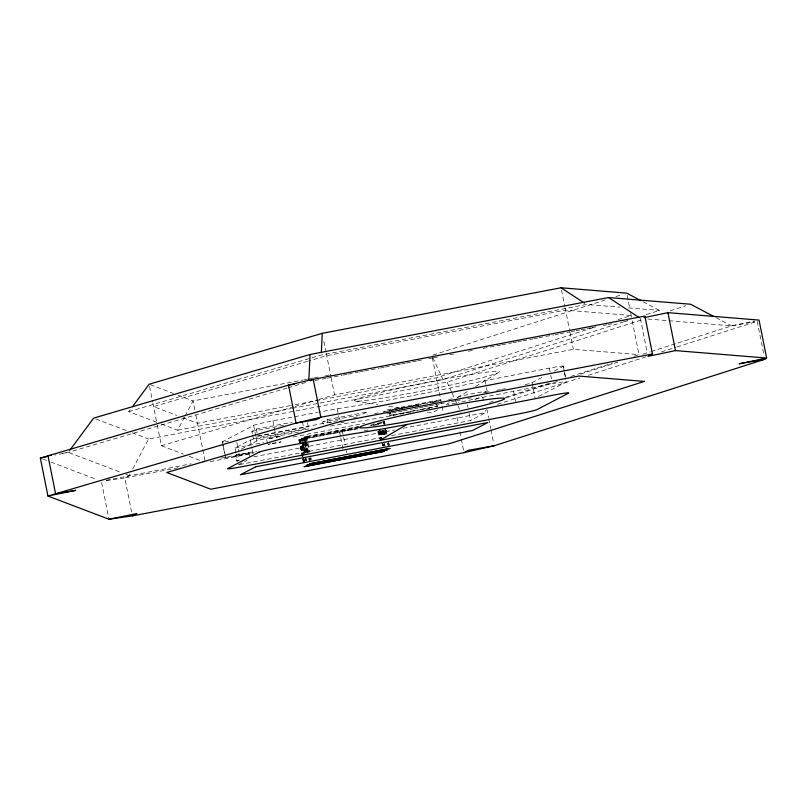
<?xml version="1.0" encoding="UTF-8"?>
<svg xmlns="http://www.w3.org/2000/svg" width="807" height="807" viewBox="0 0 807 807"><rect width="100%" height="100%" fill="white"/><g stroke="black" fill="none" stroke-linecap="round" stroke-linejoin="round"><path stroke-width="0.61" stroke-dasharray="4.04 3.03" d="M238.993 460.706L236.562 460.958L235.523 455.42L248.849 452.788L249.716 457.135M236.562 460.958L239.316 460.081M248.849 452.788L235.473 455.521M267.52 443.547L266.653 439.2L267.208 438.907L280.029 436.466L280.675 439.724M280.029 436.466L266.653 439.2M106.312 480.579L124.782 477.936L129.271 475.595L130.431 473.376M132.772 468.938L148.559 439.008L294.706 411.136M161.35 424.018L177.621 430.212L184.48 417.199M185.055 416.119L193.055 400.938L303.17 379.936M156.699 422.253L128.797 411.641L130.25 409.684M302.242 456.762L298.852 439.896L358.066 428.396M358.288 427.458L301.475 438.544L358.348 427.841M304.885 440.733L304.168 437.142L305.399 436.708L358.51 426.53M380.712 422.293L384.536 421.708L373.379 424.079M437.525 409.764L432.229 413.002L427.266 412.226M445.999 404.589L449.166 402.643M457.64 397.468L469.291 390.356M475.646 386.472L498.948 372.239M225.335 456.116L222.46 441.732L253.64 425.42A17.129 0.868 -11.3 0 1 272.917 420.84L317.413 412.357M252.369 433.803L251.875 431.382L256.323 429.052L292.063 422.243M236.007 452.808L235.049 448.016L250.301 440.037L312.047 428.255M252.611 435.013L253.337 438.655L256.666 436.91M241.162 449.156L256.757 440.995A17.129 0.868 -11.3 0 1 276.034 436.426L298.277 432.179M253.337 438.655L303.856 429.021L308.304 426.691L307.084 420.629M238.408 464.792L247.124 460.232M323.153 424.189L322.709 421.97L327.158 419.64L366.64 412.115L367.084 414.324M366.64 412.115L362.202 414.435L322.709 421.97M389.166 411.499L389.973 415.555L437.727 406.082L437.323 404.055M435.598 401.593L436.708 401.008L388.964 410.481L422.101 404.166M437.404 401.795L441.853 399.475L387.572 409.825L383.123 412.155L386.825 411.449M421.89 409.472L437.727 406.082M474.839 399.737L481.375 396.318M525.246 384.616A17.129 0.868 -11.3 0 0 532.005 382.689L544.261 376.284M554.278 371.038L563.185 366.368L564.143 371.17M391.526 435.588L470.562 420.508L485.814 412.528L485.34 410.127M538.461 396.519L566.302 381.953A17.129 0.868 -11.3 0 0 552.412 383.708L478.884 398.103A127.183 6.436 -11.3 0 1 458.346 402.552M378.846 424.684L377.797 424.643M433.046 355.009L606.37 299.619M615.933 296.572L621.915 294.656M592.913 327.723L436.315 377.767L291.559 405.376M618.011 319.703L631.165 315.497L565.536 310.14L326.744 355.685L308.708 360.991M292.386 408.312L442.942 379.603L627.15 320.732M646.286 314.619L659.44 310.413L643.068 301.778M295.947 410.894L447.048 382.074L643.815 319.199M670.213 310.766L685.809 305.782M489.567 402.39L493.148 401.25M505.101 397.427L549.335 383.295M570.852 376.425L612.684 363.049M634.201 356.18L638.983 354.646L632.143 320.389M506.423 397.79L557.919 381.338M580.667 374.065L617.789 362.202M642.937 354.172L650.119 351.872M651.32 351.489L731.546 325.857L754.283 321.095M497.354 404.368L579.971 377.958M588.353 375.285L645.832 356.916M661.397 351.943L675.772 347.353M676.972 346.97L755.998 321.711M128.797 411.641L321.196 355.07L586.518 304.461L619.887 307.185M307.497 361.344L153.582 406.597L176.713 415.393M286.979 388.066L68.232 452.374L54.896 455.098M288.19 387.713L306.317 382.377M157.244 424.946L161.4 445.746L293.677 406.859M294.878 406.496L317.726 399.788M318.926 399.435L334.562 394.835L573.353 349.29L638.983 354.646M268.297 444.344L270.496 443.759M563.185 366.368A17.129 0.868 -11.3 0 0 549.295 368.123L475.777 382.528A127.183 6.436 -11.3 0 1 344.196 407.626L318.654 412.125M272.04 443.406L281.108 441.893L268.146 444.647M106.231 480.296L191.138 463.793M304.41 379.704L308.123 378.997M309.353 378.755L313.066 378.049M314.306 377.817L318.019 377.101M325.443 375.689L329.155 374.983M314.922 380.49L321.105 379.31M322.346 379.068L326.058 378.362M327.299 378.13L342.148 375.295M343.389 375.053L347.101 374.347M348.331 374.115L358.237 372.229M359.468 371.987L363.18 371.281M364.421 371.049L379.27 368.214M380.511 367.972L384.223 367.266M385.464 367.034L395.359 365.147M396.6 364.905L400.312 364.199M401.543 363.967L405.255 363.251M406.496 363.019L411.449 362.071M412.69 361.839L416.402 361.132M417.633 360.89L421.345 360.184M428.769 358.772L432.481 358.066M433.722 357.824L437.434 357.118M449.812 354.757L453.524 354.051M468.373 351.216L474.556 350.036M483.222 348.382L495.599 346.021M496.84 345.789L500.552 345.083M501.783 344.841L511.688 342.955M512.919 342.723L516.641 342.007M517.872 341.775L521.584 341.068M522.825 340.826L532.721 338.94M533.962 338.708L537.674 338.002M538.915 337.76L553.763 334.925M555.004 334.693L558.716 333.987M559.947 333.745L569.853 331.859M571.084 331.627L574.796 330.92M576.037 330.678L579.749 329.972M580.99 329.74L585.943 328.792M587.173 328.56L590.885 327.844M592.126 327.612L595.838 326.906M603.263 325.483L606.975 324.777M608.216 324.545L611.928 323.839M624.305 321.479L628.017 320.762M290.318 405.608L197.523 423.312L182.493 417.592M177.621 430.212L291.156 408.554M251.875 431.382L283.913 425.269M423.332 403.934L434.378 401.825M257.332 435.982L341.23 419.973M353.567 417.623L357.269 416.916M374.539 413.618L378.241 412.912M385.645 411.499L389.347 410.793M390.578 410.561L394.28 409.855M395.521 409.623L400.454 408.675M401.684 408.443L405.386 407.737M406.617 407.505L410.319 406.799M411.56 406.557L418.964 405.144M432.532 402.562L435.003 402.088M448.571 399.505L452.273 398.799M485.592 392.444L489.284 391.738M496.688 390.326L500.39 389.62M501.631 389.377L505.333 388.671M399.162 409.099L402.864 408.392M415.202 406.032L418.904 405.326M257.776 436.325L308.304 426.691M329.054 422.727L331.526 422.263M340.453 422.838L344.155 422.132M387.38 413.89L391.082 413.184M392.313 412.942L397.256 412.004M398.497 411.762L402.199 411.056M403.429 410.824L407.142 410.117M414.546 408.705L418.248 407.999M419.489 407.767L423.191 407.051M424.421 406.819L428.134 406.113M429.364 405.881L434.307 404.932M435.538 404.7L439.24 403.994M440.481 403.762L444.183 403.046M451.597 401.634L455.299 400.928M456.53 400.696L460.232 399.99M467.646 398.577L471.349 397.871M330.416 426.056L347.313 423.201A127.183 6.436 -11.3 0 0 410.602 412.155M389.973 415.555L420.659 409.704M235.049 448.016L263.455 442.599M293.092 436.95L364.714 423.282M358.57 426.903L304.168 437.142M370.625 425.107L381.842 423.11L370.685 425.491M372.864 425.582L376.556 424.875M298.893 439.986L358.126 428.779M220.846 458.124L256.727 451.274M364.391 430.746L368.113 430.03M225.577 457.317A17.129 0.868 -11.3 0 0 239.467 455.562L254.276 452.737M177.994 467.788L124.782 477.936L131.632 512.213M210.173 461.654L252.359 453.494M253.66 456.812L394.431 429.96M403.076 428.305L485.814 412.528M239.639 464.56L381.65 437.475M647.88 319.017L731.546 325.857L754.757 321.761M62.28 453.393L68.232 452.374L121.05 472.468M628.542 307.891L659.44 310.413M355.302 401.079L377.636 404.539M388.803 406.264L402.451 408.382M409.895 409.532L416.099 410.501M150.263 384.667L173.394 393.463M178.024 395.228L193.055 400.938L194.941 410.36M95.962 419.004L126.356 430.565M132.197 432.784L148.559 439.008M161.4 445.746L183.371 454.099M189.161 456.298L204.191 462.018M125.751 474.254L129.271 475.595M42.7 458.961L49.741 461.644M50.912 462.088L96.689 479.499M716.051 317.676L731.546 325.857M447.048 382.074L451.668 392.162M452.182 393.281L457.327 404.489M457.841 405.608L460.918 412.327M432.855 357.592L442.942 379.603M757.198 321.327L764.047 355.605M640.385 318.402L647.234 352.679M627.17 295.483L629.753 308.435M630.691 313.146L631.901 319.168M561.531 290.127L564.829 306.61M565.061 307.78L569.692 330.931M569.934 332.161L573.353 349.29M563.316 366.116L565.959 379.3M564.386 372.36L565.828 379.552M549.295 368.123L550.495 374.115M550.737 375.316L551.453 378.917M532.005 382.689L535.122 398.275M513.454 390.86L515.844 402.844M485.027 380.39L486.228 386.382M486.46 387.572L487.186 391.173M486.823 409.028L488.528 417.602M488.78 418.823L490.737 428.618M490.979 429.838L493.672 443.305M482.707 396.943L483.423 400.544M467.445 404.932L467.929 407.323M469.129 413.315L470.562 420.508M456.923 417.128L458.144 423.251M459.859 431.816L461.079 437.939M461.332 439.159L463.773 451.406M432.32 357.743L443.164 412.014M435.8 402.602L436.617 406.657M390.477 411.933L391.092 414.98M384.536 421.708L384.949 424.169M386.21 430.091L386.866 433.752M388.782 442.922L389.156 445.202M384.435 421.678L384.909 424.068M386.109 430.06L386.825 433.662M388.671 442.892L389.115 445.111M384.152 421.688L384.707 424.26M385.827 430.081L386.624 433.853M388.389 442.902L388.913 445.303M385.262 429.183L386.462 435.175M383.728 421.738L384.203 424.139M385.403 430.131L386.361 434.923M387.965 442.952L388.409 445.171M383.174 421.819L383.658 424.22M384.737 429.324L385.938 435.316M387.421 443.043L387.864 445.262M384.354 430.676L385.312 435.467M383.688 430.817L384.646 435.619M383.285 430.302L384.485 436.294M383.174 430.272L384.414 436.365M382.972 430.464L383.93 435.266M382.901 430.282L384.092 436.274M382.468 430.333L383.668 436.325M381.923 430.424L383.244 436.728M384.505 443.336L385.07 445.868M381.429 430.888L382.619 436.88M384.011 443.8L384.455 446.019M380.753 431.029L381.953 437.021M383.335 443.951L383.779 446.17M380.248 430.484L381.479 436.567M382.841 443.487L383.325 445.807M379.966 430.494L381.882 440.087M382.568 443.507L383.083 445.898M379.542 430.545L381.459 440.138M382.236 443.81L382.679 446.029M379.119 430.948L380.551 438.13M378.987 430.635L380.904 440.219M378.493 431.099L380.41 440.683M377.827 431.241L379.26 438.433M342.259 430.514L345.134 444.899M346.284 450.619L346.728 452.838M323.92 341.563L326.038 352.155M326.27 353.335L330.9 376.486M331.142 377.706L334.562 394.835M337.195 408.584L338.385 414.576M338.627 415.776L339.344 419.368M339.576 431.927L340.534 436.718M340.766 437.919L342.925 448.702M327.158 419.64L327.824 422.969M306.69 436.416L309.807 451.991M310.937 457.63L311.381 459.849M306.024 436.557L309.131 452.142M310.261 457.781L310.705 460M302.403 421.748L303.856 429.021M305.399 436.708L306.246 440.622M306.357 441.5L308.516 452.293M309.646 457.922L310.211 460.454M304.875 436.849L305.692 440.703M305.833 441.641L307.992 452.434M309.111 458.063L309.656 460.545M304.481 436.98L305.268 440.753M305.439 441.772L307.659 452.737M308.718 458.194L309.162 460.414M304.239 437.071L304.996 440.763M305.197 441.863L307.386 452.747M305.127 441.933L307.275 452.717M303.997 437.818L307.114 453.403M303.331 437.969L303.805 440.37M304.047 441.56L306.206 452.354M302.716 438.12L303.311 440.824M303.432 441.711L305.712 452.808M302.282 438.514L302.766 440.915M303.008 442.115L305.157 452.898M306.307 458.618L306.751 460.837M302.181 438.262L302.665 440.652M303.624 445.454L305.056 452.636M301.788 438.383L302.332 440.965M302.504 441.984L304.733 452.949M305.803 458.487L306.317 460.888M301.576 438.574L302.06 440.975M302.302 442.175L304.451 452.959M305.601 458.679L306.045 460.898M301.546 438.483L301.949 440.945M302.262 442.075L304.35 452.929M305.56 458.588L305.934 460.878M302.504 445.222L304.421 454.805M300.638 439.381L301.596 444.173M301.838 445.373L303.755 454.956M300.143 439.835L302.776 453.02M303.936 458.84L304.824 463.279M300.022 439.522L303.129 455.108M303.815 458.527L304.703 462.966M299.488 439.674L302.948 456.701M303.291 458.669L304.279 463.359M299.094 439.795L302.514 456.752M302.887 458.79L303.775 463.228M302.645 458.89L303.533 463.329M272.917 420.84L276.034 436.426M256.323 429.052L257.05 432.693M253.64 425.42L256.757 440.995M250.301 440.037L251.986 448.42M252.218 449.62L252.944 453.211M236.834 442.377L238.751 451.97M238.983 453.161L239.467 455.562M236.249 454.008L237.682 461.2M222.329 441.994L225.446 457.569M195.879 415.07L205.351 462.461M149.577 386.583L152.644 401.886M152.876 403.066L157.002 423.725M101.621 482.505L108.723 518.013M228.421 441.379A17.129 0.868 -11.3 0 1 225.415 441.802M223.337 442.014A17.129 0.868 -11.3 0 1 222.46 441.732M456.005 403.046A127.183 6.436 -11.3 0 1 447.724 404.771M429.748 408.423A127.183 6.436 -11.3 0 1 426.146 409.139M486.621 391.728A15.111 0.767 -11.3 0 1 483.474 392.716M457.246 397.528A15.111 0.767 -11.3 0 1 468.585 394.431A15.111 0.767 -11.3 0 1 485.844 391.476M424.321 390.548L406.405 393.967A73.851 3.732 -11.3 0 1 372.733 394.492A73.851 3.732 -11.3 0 1 493.45 371.462A73.851 3.732 -11.3 0 1 424.321 390.548"/><path stroke-width="1.21" d="M308.799 380.43L310.08 354.475L608.569 297.541L690.61 304.239L713.842 316.505M321.317 352.649L322.265 333.321L561.067 287.766L626.696 293.133L640.889 300.618M69.725 450.367L93.632 418.117L310.08 354.475M132.429 406.738L149.113 384.233L322.265 333.321M764.784 359.286L739.131 363.806L766.65 358.046L675.489 350.601L647.971 356.351L652.459 354.011L644.874 316.062L313.217 379.32L288.492 385.11L40.35 458.063L47.936 496.023L108.965 519.234L132.368 515.895L464.015 452.626L494.156 445.757L764.784 359.286L766.65 358.046L759.064 320.097L667.914 312.652L643.976 317.655M379.895 440.39L406.92 424.462M310.524 380.733L313.217 379.32L320.803 417.269L316.314 419.62L296.078 423.06L47.936 496.023L75.818 490.333L55.582 493.773L47.996 455.824L51.567 455.209M132.368 515.895L136.847 513.545L108.965 519.234M464.015 452.626L468.504 450.276L494.156 445.757M40.35 458.063L46.413 456.833M652.459 354.011L320.803 417.269L296.078 423.06L288.492 385.11L294.444 384.102M608.569 297.541L639.366 317.736M561.067 287.766L584.48 303.119M667.914 312.652L675.489 350.601M304.199 466.658L384.505 451.284L304.199 466.658M306.892 465.246L387.199 449.882L306.892 465.246M309.585 463.843L389.882 448.47L309.585 463.843M258.997 452.182L227.806 468.504A17.129 0.868 -11.3 0 0 241.697 466.749L518.084 414.031A17.129 0.868 -11.3 0 0 537.351 409.452L568.542 393.14A17.129 0.868 -11.3 0 0 554.651 394.895L481.123 409.29A127.183 6.436 -11.3 0 1 349.542 434.388L278.264 447.613A17.129 0.868 -11.3 0 0 258.997 452.182M255.658 466.799L240.395 474.778L472.559 430.494L487.811 422.515L255.658 466.799M644.339 381.408L449.489 443.679L210.698 489.224L166.756 472.509L339.908 421.597L578.7 376.052L644.339 381.408M390.043 424.502A73.851 3.732 -11.3 0 0 504.294 399.011A73.851 3.732 -11.3 0 0 402.33 415.484A73.851 3.732 -11.3 0 0 390.043 424.502"/></g></svg>
